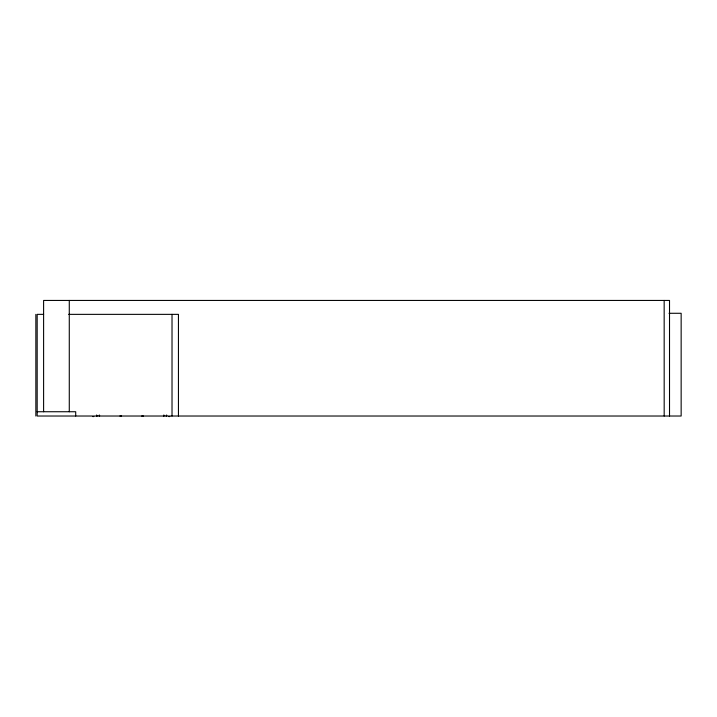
<?xml version="1.0" encoding="UTF-8"?>
<svg xmlns="http://www.w3.org/2000/svg" width="717" height="717" viewBox="0 0 717 717"><rect width="100%" height="100%" fill="white"/><g stroke="black" fill="none" stroke-linecap="round" stroke-linejoin="round"><path stroke-width="1.08" d="M163.619 416.021L163.7 415.179M163.96 416.021L164.032 415.179M166.165 416.021L166.434 415.179M166.505 416.021L166.774 415.179M142.271 416.048C144.906 415.932 140.263 416.075 142.692 416.048M142.271 415.994L142.746 415.985M121.003 416.057C122.957 416.021 117.955 415.959 120.949 416.048L120.331 415.985L121.012 416.021M669.006 313.284L681.15 313.284L681.15 416.021L37.176 416.021L37.176 314.36L43.603 314.36M68.671 314.36L178.443 314.36L178.443 416.021M37.176 411.737L75.706 411.737L75.706 416.021M92.744 416.559L93.819 416.559M168.728 416.559L169.795 416.559M96.786 415.179L97.055 416.021M96.454 415.179L96.714 416.021M99.529 415.179L99.6 416.021M99.188 415.179L99.26 416.021M669.517 416.021L669.517 300.441L43.603 300.441L43.603 411.737M664.166 300.441L664.184 416.021M172.017 314.36L172.017 416.021M69.28 300.441L69.28 411.737M35.85 314.36L35.85 416.021"/></g></svg>
